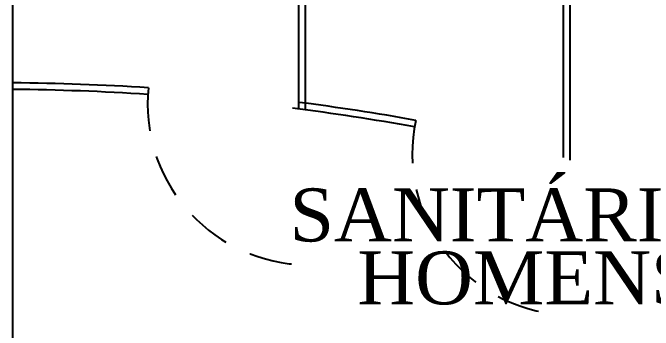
# Model space of a CAD drawing. Header units: millimetres. Extents: x 209.8 to 281.8, y 45 to 110.
# Drawn here: x 227.68 to 230.095, y 89.65 to 90.847 of the extents above; entities that cross this region are included whole.
import ezdxf

# ---------------------------------------------------------------- set-up
doc = ezdxf.new("R2010")
doc.units = ezdxf.units.MM
doc.header["$LTSCALE"] = 0.65
doc.linetypes.add('HIDDEN', pattern=[0.375, 0.25, -0.125])
doc.layers.add('mobiliario', color=30, linetype='Continuous')
doc.layers.add('murodelgado', color=1, linetype='Continuous')
doc.styles.get("Standard").update_dxf_attribs({"font": 'times.ttf'})

msp = doc.modelspace()

# ---------------------------------------------------------------- linework, layer by layer
at = {"layer": 'mobiliario'}
for p, q in [((228.7588, 90.4841), (228.7588, 91.6928)), ((228.7838, 90.4808), (228.7838, 91.69)), ((229.7569, 90.3009), (229.7569, 91.5289)), ((229.7819, 90.2916), (229.7819, 91.5235))]:
    msp.add_line(p, q, dxfattribs=at)
for radius, start, end in [(9.0383, 86.28201, 89.52324), (9.0133, 86.28455, 89.52324), (9.0383, 79.83743, 82.66614), (9.0133, 79.83973, 82.80355)]:
    msp.add_arc((227.605, 81.5449), radius, start, end, dxfattribs=at)
at = {"layer": 'mobiliario', "linetype": 'HIDDEN'}
for centre, start in [((228.7944, 90.5027), 174.185), ((229.7925, 90.3135), 167.8254)]:
    msp.add_arc(centre, 0.6064, start, 266.0238, dxfattribs=at)
at = {"layer": 'murodelgado'}
msp.add_line((227.68, 86.9603), (227.68, 91.7579), dxfattribs=at)

# ---------------------------------------------------------------- texts
for s, p in [('SANITÁRIOS', (228.7231, 89.9847)), ('HOMENS', (228.9787, 89.7473))]:
    msp.add_text(s, height=0.2).set_placement(p)

doc.saveas('drawing.dxf')
